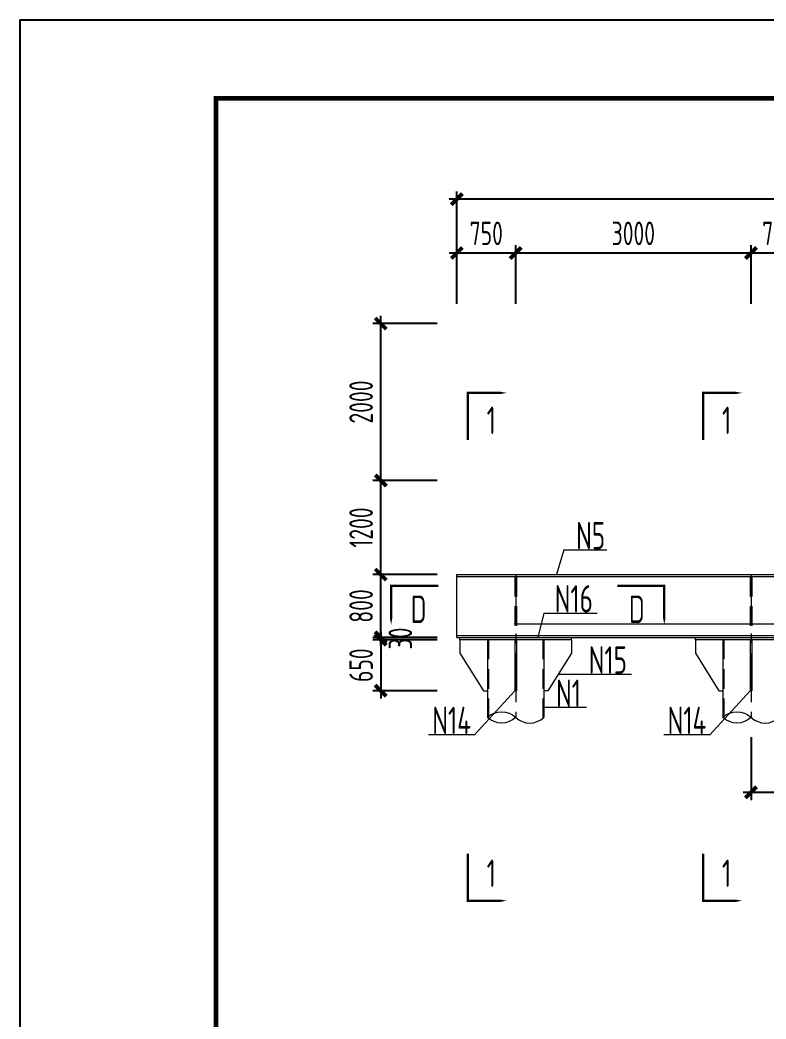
# Model space of a CAD drawing. Extents: x -2876908 to 633791, y -1383861 to 872234.
# Drawn here: x -301507 to -253958, y -1271095 to -1207416 of the extents above; entities that cross this region are included whole.
import ezdxf
from ezdxf.enums import TextEntityAlignment as Align

# ---------------------------------------------------------------- set-up
doc = ezdxf.new("R2010")
doc.units = 0
doc.header["$LTSCALE"] = 5
doc.header["$MEASUREMENT"] = 0
doc.linetypes.add('CENTER', pattern=[2, 1.25, -0.25, 0.25, -0.25])
doc.linetypes.add('DASHED', pattern=[0.75, 0.5, -0.25])
doc.layers.get('0').update_dxf_attribs({"linetype": 'CONTINUOUS', "lineweight": 25})
doc.layers.get('DEFPOINTS').update_dxf_attribs({"color": 35, "linetype": 'CONTINUOUS', "lineweight": 13})
for name, color, linetype, lineweight in [('1粗实线', 1, 'CONTINUOUS', 30), ('3中心线', 6, 'CENTER', 18), ('4虚线', 2, 'DASHED', 18), ('5标注', 3, 'CONTINUOUS', 15), ('6文本', 7, 'CONTINUOUS', 15), ('8轮廓线', 4, 'CONTINUOUS', 15), ('DIM', 3, 'CONTINUOUS', 0), ('HFZT', 5, 'CONTINUOUS', 15), ('REIND', 1, 'CONTINUOUS', 0), ('THIN', 7, 'CONTINUOUS', 0)]:
    doc.layers.add(name, color=color, linetype=linetype, lineweight=lineweight)
doc.styles.add('TSSD_Dimension', font='tssdeng.shx', dxfattribs={"width": 0.7, "bigfont": 'hztxt.shx'})
doc.styles.add('TSSD_NORM', font='tssdeng.shx', dxfattribs={"width": 0.7, "bigfont": 'hztxt.shx'})
doc.dimstyles.new('TSSD_100_100', dxfattribs={"dimtxt": 300, "dimasz": 100, "dimexe": 100, "dimexo": 250, "dimgap": 100, "dimtad": 1, "dimdec": 0, "dimzin": 0, "dimdsep": 46, "dimtxsty": 'TSSD_Dimension', "dimblk": 'ARCHTICK', "dimblk1": 'ARCHTICK', "dimblk2": 'ARCHTICK', "dimcen": 0, "dimdle": 100, "dimclrt": 7, "dimadec": 0, "dimazin": 0, "dimtfac": 1, "dimtdec": 0, "dimtix": 1, "dimtmove": 2, "dimatfit": 3, "dimfxl": 1, "dimtolj": 1, "dimtzin": 0, "dimarcsym": 0})

# ---------------------------------------------------------------- blocks, each defined once
blk = doc.blocks.new('施工设计图框')
at = {"color": 7, "linetype": 'Continuous'}
blk.add_lwpolyline([(-395.5, -13.5), (-395.5, 283.5), (24.5, 283.5), (24.5, -13.5), (-395.5, -13.5)], dxfattribs=at)
at = {"layer": '1粗实线', "color": 7, "linetype": 'Continuous', "const_width": 0.6}
blk.add_lwpolyline([(-370.5, -3.5), (-370.5, 273.5), (14.5, 273.5), (14.5, -3.5), (-370.5, -3.5)], dxfattribs=at)
at = {"layer": 'HFZT', "color": 2, "style": 'TSSD_NORM', "width": 0.7}
for tag, height, p in [('比例尺', 2.5, (7.25, 17.5)), ('图号', 2.5, (-20.49, 3.5)), ('日期', 2.5, (7.25, 3.5)), ('图名', 4, (-76.24, 0.75))]:
    blk.add_attdef(tag, text='', height=height, dxfattribs=at).set_placement(p, align=Align.MIDDLE)
blk = doc.blocks.new('_ArchTick')
at = {"color": 0, "linetype": 'ByBlock', "const_width": 0.5}
blk.add_lwpolyline([(-0.71, -0.71), (0.71, 0.71)], dxfattribs=at)
blk = doc.blocks.new('*D1541')
at = {"layer": 'DEFPOINTS', "color": 0, "transparency": 16777216}
for p in [(-254913, -1251872), (-247413, -1251872), (-247413, -1256643)]:
    blk.add_point(p, dxfattribs=at)
at = {"layer": 'DIM', "color": 0, "lineweight": -2, "transparency": 16777216}
for p, q in [((-254913, -1253122), (-254913, -1257143)), ((-247413, -1253122), (-247413, -1257143)), ((-255413, -1256643), (-246913, -1256643))]:
    blk.add_line(p, q, dxfattribs=at)
at = {"layer": 'DIM', "color": 0, "lineweight": -2, "transparency": 16777216, "xscale": 500, "yscale": 500, "zscale": 500, "rotation": 180}
blk.add_blockref('_ArchTick', (-254913, -1256643), dxfattribs=at)
at = {"layer": 'DIM', "color": 0, "lineweight": -2, "transparency": 16777216, "xscale": 500, "yscale": 500, "zscale": 500}
blk.add_blockref('_ArchTick', (-247413, -1256643), dxfattribs=at)
at = {"layer": 'DIM', "color": 7, "transparency": 16777216, "insert": (-251163, -1255393), "char_height": 1500, "attachment_point": 5, "style": 'TSSD_Dimension'}
blk.add_mtext('\\A1;1500', dxfattribs=at)
blk = doc.blocks.new('*D1548')
at = {"layer": 'DEFPOINTS', "color": 0, "transparency": 16777216}
for p in [(-273663, -1246767), (-278514, -1246917), (-273663, -1246917)]:
    blk.add_point(p, dxfattribs=at)
at = {"layer": 'DIM', "color": 0, "lineweight": -2, "transparency": 16777216}
for p, q in [((-274913, -1246767), (-279014, -1246767)), ((-278514, -1246767), (-278514, -1246267)), ((-278514, -1246767), (-278514, -1246917)), ((-274913, -1246917), (-279014, -1246917)), ((-278514, -1246917), (-278514, -1247417))]:
    blk.add_line(p, q, dxfattribs=at)
at = {"layer": 'DIM', "color": 0, "lineweight": -2, "transparency": 16777216, "xscale": 500, "yscale": 500, "zscale": 500}
for p, rotation in [((-278514, -1246767), 270), ((-278514, -1246917), 90)]:
    blk.add_blockref('_ArchTick', p, dxfattribs=dict(at, rotation=rotation))
at = {"layer": 'DIM', "color": 7, "transparency": 16777216, "insert": (-277264, -1246842), "char_height": 1500, "attachment_point": 5, "rotation": 90, "style": 'TSSD_Dimension'}
blk.add_mtext('\\A1;30', dxfattribs=at)
blk = doc.blocks.new('*D1549')
at = {"layer": 'DEFPOINTS', "color": 0, "transparency": 16777216}
for p in [(-273663, -1246917), (-278514, -1250167), (-273663, -1250167)]:
    blk.add_point(p, dxfattribs=at)
at = {"layer": 'DIM', "color": 0, "lineweight": -2, "transparency": 16777216}
for p, q in [((-278514, -1246417), (-278514, -1250667)), ((-274913, -1246917), (-279014, -1246917)), ((-274913, -1250167), (-279014, -1250167))]:
    blk.add_line(p, q, dxfattribs=at)
at = {"layer": 'DIM', "color": 0, "lineweight": -2, "transparency": 16777216, "xscale": 500, "yscale": 500, "zscale": 500}
for p, rotation in [((-278514, -1246917), 90), ((-278514, -1250167), 270)]:
    blk.add_blockref('_ArchTick', p, dxfattribs=dict(at, rotation=rotation))
at = {"layer": 'DIM', "color": 7, "transparency": 16777216, "insert": (-279764, -1248542), "char_height": 1500, "attachment_point": 5, "rotation": 90, "style": 'TSSD_Dimension'}
blk.add_mtext('\\A1;650', dxfattribs=at)
blk = doc.blocks.new('*D1550')
at = {"layer": 'DEFPOINTS', "color": 0, "transparency": 16777216}
for p in [(-278514, -1242767), (-273663, -1242767), (-273663, -1246767)]:
    blk.add_point(p, dxfattribs=at)
at = {"layer": 'DIM', "color": 0, "lineweight": -2, "transparency": 16777216}
for p, q in [((-278514, -1247267), (-278514, -1242267)), ((-274913, -1242767), (-279014, -1242767)), ((-274913, -1246767), (-279014, -1246767))]:
    blk.add_line(p, q, dxfattribs=at)
at = {"layer": 'DIM', "color": 0, "lineweight": -2, "transparency": 16777216, "xscale": 500, "yscale": 500, "zscale": 500}
for p, rotation in [((-278514, -1242767), 90), ((-278514, -1246767), 270)]:
    blk.add_blockref('_ArchTick', p, dxfattribs=dict(at, rotation=rotation))
at = {"layer": 'DIM', "color": 7, "transparency": 16777216, "insert": (-279764, -1244767), "char_height": 1500, "attachment_point": 5, "rotation": 90, "style": 'TSSD_Dimension'}
blk.add_mtext('\\A1;800', dxfattribs=at)
blk = doc.blocks.new('*D1551')
at = {"layer": 'DEFPOINTS', "color": 0, "transparency": 16777216}
for p in [(-278514, -1236767), (-273663, -1236767), (-273663, -1242767)]:
    blk.add_point(p, dxfattribs=at)
at = {"layer": 'DIM', "color": 0, "lineweight": -2, "transparency": 16777216}
for p, q in [((-278514, -1243267), (-278514, -1236267)), ((-274913, -1236767), (-279014, -1236767)), ((-274913, -1242767), (-279014, -1242767))]:
    blk.add_line(p, q, dxfattribs=at)
at = {"layer": 'DIM', "color": 0, "lineweight": -2, "transparency": 16777216, "xscale": 500, "yscale": 500, "zscale": 500}
for p, rotation in [((-278514, -1236767), 90), ((-278514, -1242767), 270)]:
    blk.add_blockref('_ArchTick', p, dxfattribs=dict(at, rotation=rotation))
at = {"layer": 'DIM', "color": 7, "transparency": 16777216, "insert": (-279764, -1239767), "char_height": 1500, "attachment_point": 5, "rotation": 90, "style": 'TSSD_Dimension'}
blk.add_mtext('\\A1;1200', dxfattribs=at)
blk = doc.blocks.new('*D1552')
at = {"layer": 'DEFPOINTS', "color": 0, "transparency": 16777216}
for p in [(-278514, -1226767), (-273663, -1226767), (-273663, -1236767)]:
    blk.add_point(p, dxfattribs=at)
at = {"layer": 'DIM', "color": 0, "lineweight": -2, "transparency": 16777216}
for p, q in [((-278514, -1237267), (-278514, -1226267)), ((-274913, -1226767), (-279014, -1226767)), ((-274913, -1236767), (-279014, -1236767))]:
    blk.add_line(p, q, dxfattribs=at)
at = {"layer": 'DIM', "color": 0, "lineweight": -2, "transparency": 16777216, "xscale": 500, "yscale": 500, "zscale": 500}
for p, rotation in [((-278514, -1226767), 90), ((-278514, -1236767), 270)]:
    blk.add_blockref('_ArchTick', p, dxfattribs=dict(at, rotation=rotation))
at = {"layer": 'DIM', "color": 7, "transparency": 16777216, "insert": (-279764, -1231767), "char_height": 1500, "attachment_point": 5, "rotation": 90, "style": 'TSSD_Dimension'}
blk.add_mtext('\\A1;2000', dxfattribs=at)
blk = doc.blocks.new('*D1558')
at = {"layer": 'DEFPOINTS', "color": 0, "transparency": 16777216}
for p in [(-269913, -1222269), (-273663, -1226767), (-269913, -1226767)]:
    blk.add_point(p, dxfattribs=at)
at = {"layer": 'DIM', "color": 0, "lineweight": -2, "transparency": 16777216}
for p, q in [((-273663, -1225517), (-273663, -1221769)), ((-269913, -1225517), (-269913, -1221769)), ((-274163, -1222269), (-269413, -1222269))]:
    blk.add_line(p, q, dxfattribs=at)
at = {"layer": 'DIM', "color": 0, "lineweight": -2, "transparency": 16777216, "xscale": 500, "yscale": 500, "zscale": 500, "rotation": 180}
blk.add_blockref('_ArchTick', (-273663, -1222269), dxfattribs=at)
at = {"layer": 'DIM', "color": 0, "lineweight": -2, "transparency": 16777216, "xscale": 500, "yscale": 500, "zscale": 500}
blk.add_blockref('_ArchTick', (-269913, -1222269), dxfattribs=at)
at = {"layer": 'DIM', "color": 7, "transparency": 16777216, "insert": (-271788, -1221019), "char_height": 1500, "attachment_point": 5, "style": 'TSSD_Dimension'}
blk.add_mtext('\\A1;750', dxfattribs=at)
blk = doc.blocks.new('*D1559')
at = {"layer": 'DEFPOINTS', "color": 0, "transparency": 16777216}
for p in [(-254913, -1222269), (-269913, -1226767), (-254913, -1226767)]:
    blk.add_point(p, dxfattribs=at)
at = {"layer": 'DIM', "color": 0, "lineweight": -2, "transparency": 16777216}
for p, q in [((-269913, -1225517), (-269913, -1221769)), ((-254913, -1225517), (-254913, -1221769)), ((-270413, -1222269), (-254413, -1222269))]:
    blk.add_line(p, q, dxfattribs=at)
at = {"layer": 'DIM', "color": 0, "lineweight": -2, "transparency": 16777216, "xscale": 500, "yscale": 500, "zscale": 500, "rotation": 180}
blk.add_blockref('_ArchTick', (-269913, -1222269), dxfattribs=at)
at = {"layer": 'DIM', "color": 0, "lineweight": -2, "transparency": 16777216, "xscale": 500, "yscale": 500, "zscale": 500}
blk.add_blockref('_ArchTick', (-254913, -1222269), dxfattribs=at)
at = {"layer": 'DIM', "color": 7, "transparency": 16777216, "insert": (-262413, -1221019), "char_height": 1500, "attachment_point": 5, "style": 'TSSD_Dimension'}
blk.add_mtext('\\A1;3000', dxfattribs=at)
blk = doc.blocks.new('*D1560')
at = {"layer": 'DEFPOINTS', "color": 0, "transparency": 16777216}
for p in [(-251413, -1222269), (-254913, -1226767), (-251413, -1226767)]:
    blk.add_point(p, dxfattribs=at)
at = {"layer": 'DIM', "color": 0, "lineweight": -2, "transparency": 16777216}
for p, q in [((-254913, -1225517), (-254913, -1221769)), ((-251413, -1225517), (-251413, -1221769)), ((-255413, -1222269), (-250913, -1222269))]:
    blk.add_line(p, q, dxfattribs=at)
at = {"layer": 'DIM', "color": 0, "lineweight": -2, "transparency": 16777216, "xscale": 500, "yscale": 500, "zscale": 500, "rotation": 180}
blk.add_blockref('_ArchTick', (-254913, -1222269), dxfattribs=at)
at = {"layer": 'DIM', "color": 0, "lineweight": -2, "transparency": 16777216, "xscale": 500, "yscale": 500, "zscale": 500}
blk.add_blockref('_ArchTick', (-251413, -1222269), dxfattribs=at)
at = {"layer": 'DIM', "color": 7, "transparency": 16777216, "insert": (-253163, -1221019), "char_height": 1500, "attachment_point": 5, "style": 'TSSD_Dimension'}
blk.add_mtext('\\A1;700', dxfattribs=at)
blk = doc.blocks.new('*D1566')
at = {"layer": 'DEFPOINTS', "color": 0, "transparency": 16777216}
for p in [(-273663, -1218839), (-273663, -1225517), (-213413, -1225517)]:
    blk.add_point(p, dxfattribs=at)
at = {"layer": 'DIM', "color": 0, "lineweight": -2, "transparency": 16777216}
for p, q in [((-273663, -1224267), (-273663, -1218339)), ((-213413, -1224267), (-213413, -1218339)), ((-212913, -1218839), (-274163, -1218839))]:
    blk.add_line(p, q, dxfattribs=at)
at = {"layer": 'DIM', "color": 0, "lineweight": -2, "transparency": 16777216, "xscale": 500, "yscale": 500, "zscale": 500, "rotation": 180}
blk.add_blockref('_ArchTick', (-273663, -1218839), dxfattribs=at)
at = {"layer": 'DIM', "color": 0, "lineweight": -2, "transparency": 16777216, "xscale": 500, "yscale": 500, "zscale": 500}
blk.add_blockref('_ArchTick', (-213413, -1218839), dxfattribs=at)
at = {"layer": 'DIM', "color": 7, "transparency": 16777216, "insert": (-243538, -1217589), "char_height": 1500, "attachment_point": 5, "style": 'TSSD_Dimension'}
blk.add_mtext('\\A1;12050', dxfattribs=at)

msp = doc.modelspace()

# ---------------------------------------------------------------- linework, layer by layer
at = {"layer": '3中心线', "ltscale": 500}
for p, q in [((-269912.553, -1242767.468), (-269912.553, -1251871.503)), ((-254912.553, -1242767.468), (-254912.553, -1251871.503))]:
    msp.add_line(p, q, dxfattribs=at)
at = {"layer": '4虚线', "ltscale": 500}
for p, q in [((-269972.553, -1242907.468), (-269972.553, -1246647.468)), ((-269852.553, -1242907.468), (-269852.553, -1246647.468)), ((-254972.553, -1242907.468), (-254972.553, -1246647.468)), ((-254852.553, -1242907.468), (-254852.553, -1246647.468)), ((-271652.553, -1246917.468), (-271652.553, -1251871.503)), ((-268172.553, -1246917.468), (-268172.553, -1251871.503)), ((-256652.553, -1246917.468), (-256652.553, -1251871.503))]:
    msp.add_line(p, q, dxfattribs=at)
at = {"layer": '5标注'}
for p, q in [((-266841.926, -1241194.502), (-267315.903, -1242767.468)), ((-266841.926, -1241194.502), (-264107.821, -1241194.502)), ((-268115.369, -1245220.468), (-268502.867, -1246767.468)), ((-268115.369, -1245220.468), (-264728.027, -1245220.468)), ((-269912.553, -1245903.921), (-197275.438, -1245916.29)), ((-267218.552, -1249121.066), (-262530.583, -1249121.066)), ((-272531.314, -1252971.773), (-269962.553, -1250167.468)), ((-257531.314, -1252971.773), (-254962.553, -1250167.468)), ((-265402.809, -1251242.704), (-268122.553, -1251242.704)), ((-272531.314, -1252971.773), (-275462.247, -1252971.773)), ((-257531.314, -1252971.773), (-260462.247, -1252971.773))]:
    msp.add_line(p, q, dxfattribs=at)
at = {"layer": '5标注', "flags": 128}
for points in [[(-272970.942, -1234185.393, 150, 150, 0), (-272970.942, -1231185.393, 150, 150, 0), (-271470.942, -1231185.393, 350, 0, 0), (-270470.942, -1231185.393, 0, 0, 0)], [(-257970.942, -1234185.393, 150, 150, 0), (-257970.942, -1231185.393, 150, 150, 0), (-256470.942, -1231185.393, 350, 0, 0), (-255470.942, -1231185.393, 0, 0, 0)], [(-274851.867, -1243476.492, 150, 150, 0), (-277851.867, -1243476.492, 150, 150, 0), (-277851.867, -1244976.492, 350, 0, 0), (-277851.867, -1245976.492, 0, 0, 0)], [(-263441.564, -1243476.492, 150, 150, 0), (-260441.564, -1243476.492, 150, 150, 0), (-260441.564, -1244976.492, 350, 0, 0), (-260441.564, -1245976.492, 0, 0, 0)], [(-272970.942, -1260555.762, 150, 150, 0), (-272970.942, -1263555.762, 150, 150, 0), (-271470.942, -1263555.762, 350, 0, 0), (-270470.942, -1263555.762, 0, 0, 0)], [(-257970.942, -1260555.762, 150, 150, 0), (-257970.942, -1263555.762, 150, 150, 0), (-256470.942, -1263555.762, 350, 0, 0), (-255470.942, -1263555.762, 0, 0, 0)]]:
    msp.add_lwpolyline(points, format="xyseb", dxfattribs=at)
at = {"layer": '8轮廓线'}
for p, q in [((-273662.553, -1242767.468), (-228662.553, -1242767.468)), ((-273662.553, -1246767.468), (-273662.553, -1242767.468)), ((-273662.553, -1242887.468), (-206162.553, -1242887.468)), ((-273662.553, -1246647.468), (-206162.553, -1246647.468)), ((-273662.553, -1246767.468), (-228862.553, -1246767.468)), ((-273662.553, -1246767.468), (-266222.553, -1246767.468)), ((-273462.553, -1246917.468), (-273462.553, -1246767.468)), ((-266362.553, -1246917.468), (-266362.553, -1246767.468)), ((-258662.553, -1246767.468), (-251222.553, -1246767.468)), ((-258462.553, -1246917.468), (-258462.553, -1246767.468)), ((-266362.553, -1246917.468), (-273462.553, -1246917.468)), ((-273462.553, -1246917.468), (-273462.553, -1247767.468)), ((-271712.553, -1246917.468), (-271712.553, -1251871.503)), ((-269962.553, -1246917.468), (-269962.553, -1250167.468)), ((-269862.553, -1246917.468), (-269862.553, -1250167.468)), ((-268112.553, -1246917.468), (-268112.553, -1251871.503)), ((-266362.553, -1246917.468), (-266362.553, -1247767.468)), ((-251362.553, -1246917.468), (-258462.553, -1246917.468)), ((-258462.553, -1246917.468), (-258462.553, -1247767.468)), ((-256712.553, -1246917.468), (-256712.553, -1251871.503)), ((-254962.553, -1246917.468), (-254962.553, -1250167.468)), ((-254862.553, -1246917.468), (-254862.553, -1250167.468)), ((-273462.553, -1247767.468), (-271962.553, -1250167.468)), ((-266362.553, -1247767.468), (-267862.553, -1250167.468)), ((-258462.553, -1247767.468), (-256962.553, -1250167.468)), ((-271962.553, -1250167.468), (-271712.553, -1250167.468)), ((-269862.553, -1250167.468), (-269962.553, -1250167.468)), ((-267862.553, -1250167.468), (-268112.553, -1250167.468)), ((-256962.553, -1250167.468), (-256712.553, -1250167.468)), ((-254862.553, -1250167.468), (-254962.553, -1250167.468))]:
    msp.add_line(p, q, dxfattribs=at)
at = {"layer": 'REIND', "const_width": 100}
for points in [[(-269962.553, -1245903.921, 1), (-269862.553, -1245903.921, 1)], [(-254962.553, -1245903.921, 1), (-254862.553, -1245903.921, 1)]]:
    msp.add_lwpolyline(points, format="xyb", close=True, dxfattribs=at)
at = {"layer": 'THIN'}
for points in [[(-269912.553, -1251871.503, -0.4), (-271712.553, -1251871.503, -0.4), (-269912.553, -1251871.503, 0.4), (-268112.553, -1251871.503, 0.4)], [(-254912.553, -1251871.503, -0.4), (-256712.553, -1251871.503, -0.4), (-254912.553, -1251871.503, 0.4), (-253112.553, -1251871.503, 0.4)]]:
    msp.add_lwpolyline(points, format="xyb", dxfattribs=at)

# ---------------------------------------------------------------- block references
at = {"xscale": 500, "yscale": 500, "zscale": 500}
msp.add_blockref('施工设计图框', (-103755.229, -1349166.468), dxfattribs=at)

# ---------------------------------------------------------------- texts
at = {"layer": '5标注', "color": 7, "char_height": 1750, "style": 'TSSD_NORM'}
for s, insert, attachment_point in [('N5', (-266064.327, -1241162.002), 7), ('N16', (-267427.128, -1245187.968), 7), ('N15', (-265261.493, -1249088.566), 7), ('N1', (-265752.028, -1251210.204), 9), ('N14', (-272763.146, -1252939.273), 9), ('N14', (-257763.146, -1252939.273), 9)]:
    msp.add_mtext(s, dxfattribs=dict(at, insert=insert, attachment_point=attachment_point))
at = {"layer": '6文本', "style": 'TSSD_NORM', "width": 0.7}
for s, p in [('1', (-271470.942, -1232935.393)), ('1', (-256470.942, -1232935.393)), ('D', (-262191.564, -1244976.492)), ('1', (-271470.942, -1261805.762)), ('1', (-256470.942, -1261805.762))]:
    msp.add_text(s, height=1750, dxfattribs=at).set_placement(p, align=Align.MIDDLE_CENTER)
msp.add_text('D', height=1750, rotation=360, dxfattribs=at).set_placement((-276101.867, -1244976.492), align=Align.MIDDLE_CENTER)

# ---------------------------------------------------------------- dimensions: what is measured, and where the dimension line sits
at = {"layer": 'DIM'}
for base, p1, p2, picture, middle in [((-273662.553, -1218839.026), (-213412.553, -1225517.468), (-273662.553, -1225517.468), '*D1566', (-243537.553, -1217589.026)), ((-269912.553, -1222269.372), (-273662.553, -1226767.468), (-269912.553, -1226767.468), '*D1558', (-271787.553, -1221019.372)), ((-254912.553, -1222269.372), (-269912.553, -1226767.468), (-254912.553, -1226767.468), '*D1559', (-262412.553, -1221019.372)), ((-251412.553, -1222269.372), (-254912.553, -1226767.468), (-251412.553, -1226767.468), '*D1560', (-253162.553, -1221019.372)), ((-247412.553, -1256642.848), (-254912.553, -1251871.503), (-247412.553, -1251871.503), '*D1541', (-251162.553, -1255392.848))]:
    dim = msp.add_linear_dim(base=base, p1=p1, p2=p2, dimstyle='TSSD_100_100', override={"dimtxt": 1500, "dimasz": 500, "dimexe": 500, "dimexo": 1250, "dimgap": 500, "dimlfac": 0.2, "dimdle": 500}, dxfattribs=at)
    dim.commit()
    dim.dimension.update_dxf_attribs({"geometry": picture, "text_midpoint": middle})
for base, p1, p2, picture, middle in [((-278513.634, -1226767.468), (-273662.553, -1236767.468), (-273662.553, -1226767.468), '*D1552', (-279763.634, -1231767.468)), ((-278513.634, -1236767.468), (-273662.553, -1242767.468), (-273662.553, -1236767.468), '*D1551', (-279763.634, -1239767.468)), ((-278513.634, -1242767.468), (-273662.553, -1246767.468), (-273662.553, -1242767.468), '*D1550', (-279763.634, -1244767.468)), ((-278513.634, -1250167.468), (-273662.553, -1246917.468), (-273662.553, -1250167.468), '*D1549', (-279763.634, -1248542.468))]:
    dim = msp.add_linear_dim(base=base, p1=p1, p2=p2, angle=90, dimstyle='TSSD_100_100', override={"dimtxt": 1500, "dimasz": 500, "dimexe": 500, "dimexo": 1250, "dimgap": 500, "dimlfac": 0.2, "dimdle": 500}, dxfattribs=at)
    dim.commit()
    dim.dimension.update_dxf_attribs({"geometry": picture, "text_midpoint": middle})
dim = msp.add_linear_dim(base=(-278513.634, -1246917.468), p1=(-273662.553, -1246767.468), p2=(-273662.553, -1246917.468), angle=90, dimstyle='TSSD_100_100', override={"dimtxt": 1500, "dimasz": 500, "dimexe": 500, "dimexo": 1250, "dimgap": 500, "dimlfac": 0.2, "dimdle": 500}, dxfattribs=at)
dim.commit()
dim.dimension.update_dxf_attribs({"geometry": '*D1548', "text_midpoint": (-277263.634, -1246842.468), "dimtype": 160})

doc.saveas('drawing.dxf')
